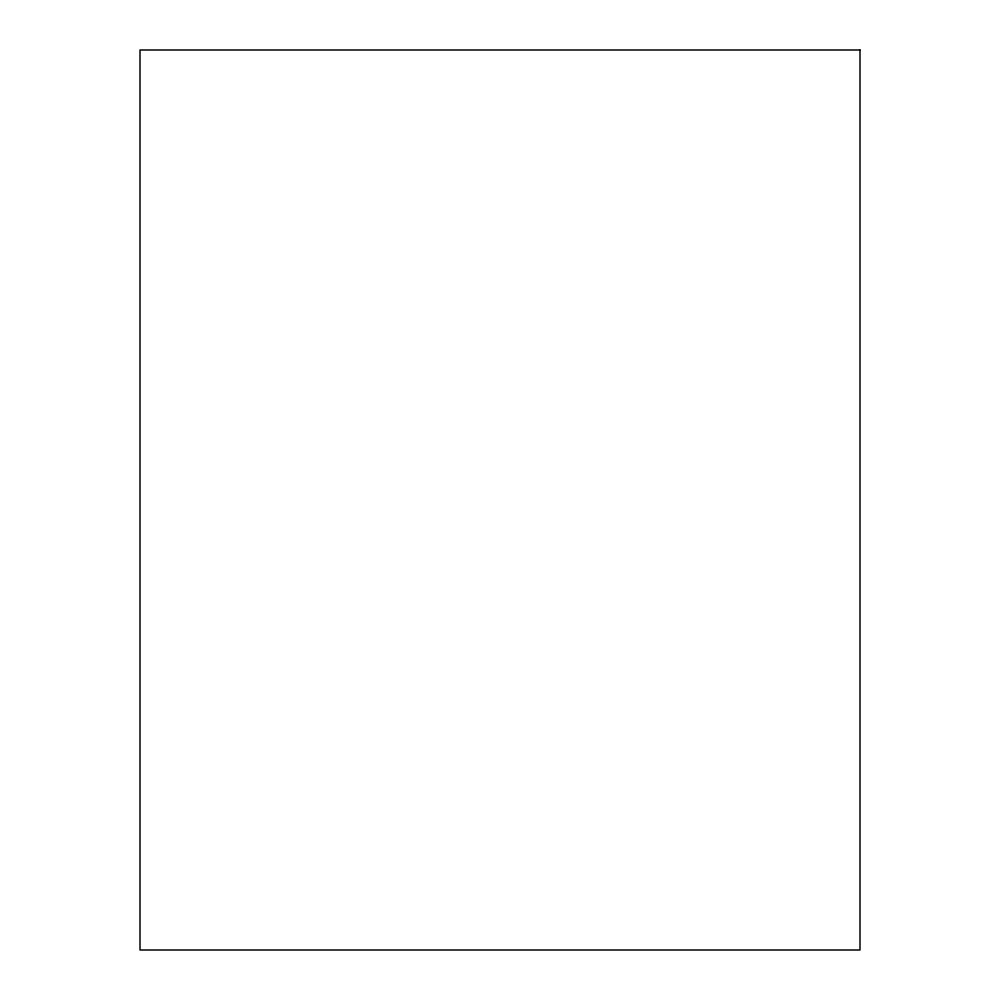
<?xml version="1.0" encoding="UTF-8"?>
<svg xmlns="http://www.w3.org/2000/svg" width="1000" height="1000" viewBox="0 0 1000 1000"><rect width="100%" height="100%" fill="white"/><g stroke="black" fill="none" stroke-linecap="round" stroke-linejoin="round"><path stroke-width="1.5" d="M860 50L140 50L140 950L860 950L860 50"/></g></svg>
